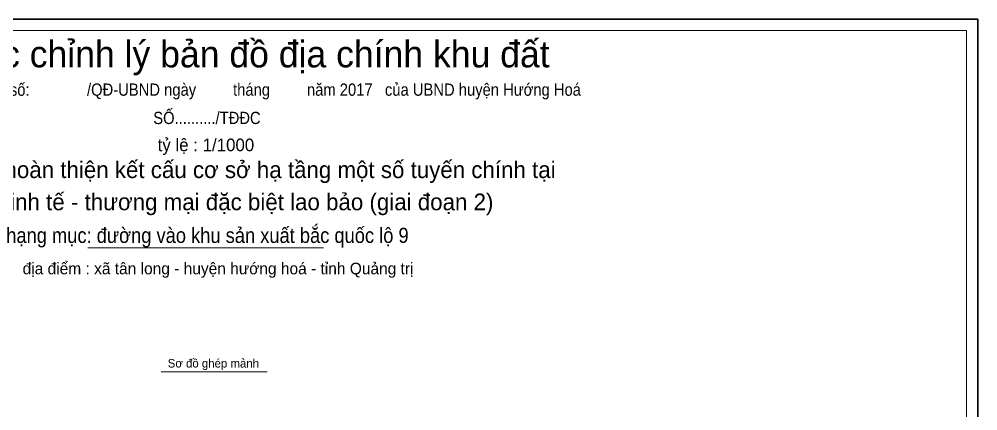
# Model space of a CAD drawing. Header units: metres. Extents: x 541636 to 543584, y 1835239 to 1836590.
# Drawn here: x 541764.2 to 542016.5, y 1835402.5 to 1835505.6 of the extents above; entities that cross this region are included whole.
import ezdxf
from ezdxf.enums import TextEntityAlignment as Align

# ---------------------------------------------------------------- set-up
doc = ezdxf.new("R2010")
doc.units = ezdxf.units.M
doc.header["$LTSCALE"] = 0.8
doc.layers.add('37', color=7, linetype='Continuous', lineweight=13)

msp = doc.modelspace()

# ---------------------------------------------------------------- linework, layer by layer
at = {"layer": '37'}
for p, q in [((541782.26, 1835445.4), (541844.29, 1835445.4)), ((541801.55, 1835412.73), (541829.43, 1835412.73))]:
    msp.add_line(p, q, dxfattribs=at)
at = {"layer": '37', "lineweight": 35}
msp.add_lwpolyline([(542016.53, 1835239.3), (541636.35, 1835239.3), (541636.35, 1835505.56), (542016.53, 1835505.56)], close=True, dxfattribs=at)
at = {"layer": '37'}
msp.add_lwpolyline([(542013.53, 1835242.3), (541639.35, 1835242.3), (541639.35, 1835502.56), (542013.53, 1835502.56)], close=True, dxfattribs=at)

# ---------------------------------------------------------------- texts
for s, height, p in [('đo đạc chỉnh lý bản đồ địa chính khu đất', 7, (541820.02, 1835492.87)), ('tỷ lệ : 1/1000', 3.32, (541813.325, 1835470.8)), ('công trình:  hoàn thiện kết cấu cơ sở hạ tầng một số tuyến chính tại ', 4.39, (541818.155, 1835463.73)), ('Khu kinh tế - thương mại đặc biệt lao bảo (giai đoạn 2)', 4.39, (541817.89, 1835455.26)), ('địa điểm : xã tân long - huyện hướng hoá - tỉnh Quảng trị', 3.05, (541816.52, 1835438.4)), ('Sơ đồ ghép mảnh', 2.248, (541815.285, 1835413.85))]:
    msp.add_text(s, height=height, dxfattribs=at).set_placement(p, align=Align.CENTER)
at = {"layer": '37', "width": 0.9}
for s, height, p in [(' V/v thu hồi đất theo Quyết định số:              /QĐ-UBND ngày         tháng         năm 2017   của UBND huyện Hướng Hoá ', 3.23, (541809.65, 1835485.4)), ('SỐ........../TĐĐC', 3.227, (541813.59, 1835477.95)), ('hạng mục: đường vào khu sản xuất bắc quốc lộ 9', 4, (541813.72, 1835446.65))]:
    msp.add_text(s, height=height, dxfattribs=at).set_placement(p, align=Align.CENTER)

doc.saveas('drawing.dxf')
